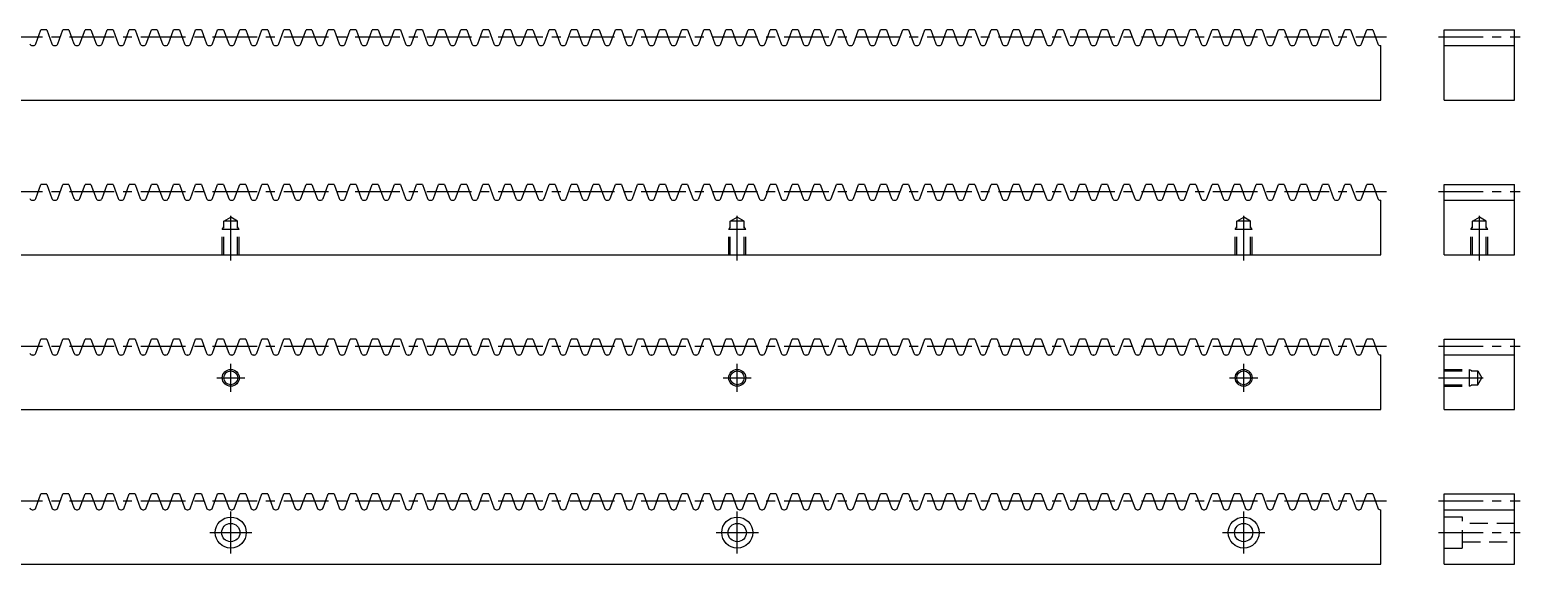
# Model space of a CAD drawing. Extents: x 0 to 1057, y -23 to 210.
# Drawn here: x 527 to 1057, y 20 to 210 of the extents above; entities that cross this region are included whole.
import ezdxf

# ---------------------------------------------------------------- set-up
doc = ezdxf.new("R2010")
doc.units = 0
doc.header["$LTSCALE"] = 0.5
doc.linetypes.add('CENTER', pattern=[50.8, 31.75, -6.35, 6.35, -6.35])
doc.linetypes.add('DASHED', pattern=[19.05, 12.7, -6.35])
for name, color, linetype in [('MSM_CENTER', 1, 'CENTER'), ('MSM_CONTINUOUS', 7, 'CONTINUOUS'), ('MSM_DASHED', 4, 'DASHED'), ('MSM_NARROW', 5, 'CONTINUOUS')]:
    doc.layers.add(name, color=color, linetype=linetype)

msp = doc.modelspace()

# ---------------------------------------------------------------- linework, layer by layer
at = {"layer": 'MSM_CENTER'}
for p, q in [((8, 207.5), (1009.45, 207.5)), ((1028, 207.5), (1057, 207.5)), ((8, 152.5), (1009.45, 152.5)), ((1028, 152.5), (1057, 152.5)), ((598.73, 128), (598.73, 145.42)), ((778.73, 128), (778.73, 145.42)), ((958.73, 128), (958.73, 145.42)), ((1042.5, 128), (1042.5, 145.42)), ((8, 97.5), (1009.45, 97.5)), ((1028, 97.5), (1057, 97.5)), ((598.73, 81.25), (598.73, 91.25)), ((778.73, 81.25), (778.73, 91.25)), ((958.73, 81.25), (958.73, 91.25)), ((593.73, 86.25), (603.73, 86.25)), ((773.73, 86.25), (783.73, 86.25)), ((953.73, 86.25), (963.72, 86.25)), ((1028, 86.25), (1045.42, 86.25)), ((8, 42.5), (1009.45, 42.5)), ((1028, 42.5), (1057, 42.5)), ((598.73, 23.75), (598.73, 38.75)), ((778.73, 23.75), (778.73, 38.75)), ((958.73, 23.75), (958.73, 38.75)), ((591.23, 31.25), (606.23, 31.25)), ((771.23, 31.25), (786.23, 31.25)), ((951.23, 31.25), (966.23, 31.25)), ((1028, 31.25), (1057, 31.25))]:
    msp.add_line(p, q, dxfattribs=at)
at = {"layer": 'MSM_CONTINUOUS'}
for p, q in [((529.41, 205), (531.23, 210)), ((533.34, 210), (531.23, 210)), ((533.34, 210), (535.16, 205)), ((537.27, 205), (539.09, 210)), ((541.19, 210), (539.09, 210)), ((541.19, 210), (543.01, 205)), ((545.12, 205), (546.94, 210)), ((549.05, 210), (546.94, 210)), ((549.05, 210), (550.87, 205)), ((552.98, 205), (554.8, 210)), ((556.9, 210), (554.8, 210)), ((556.9, 210), (558.72, 205)), ((560.83, 205), (562.65, 210)), ((564.76, 210), (562.65, 210)), ((564.76, 210), (566.58, 205)), ((568.68, 205), (570.5, 210)), ((572.61, 210), (570.5, 210)), ((572.61, 210), (574.43, 205)), ((576.54, 205), (578.36, 210)), ((580.46, 210), (578.36, 210)), ((580.46, 210), (582.28, 205)), ((584.39, 205), (586.21, 210)), ((588.32, 210), (586.21, 210)), ((588.32, 210), (590.14, 205)), ((592.25, 205), (594.07, 210)), ((596.17, 210), (594.07, 210)), ((596.17, 210), (597.99, 205)), ((600.1, 205), (601.92, 210)), ((604.03, 210), (601.92, 210)), ((604.03, 210), (605.85, 205)), ((607.95, 205), (609.77, 210)), ((611.88, 210), (609.77, 210)), ((611.88, 210), (613.7, 205)), ((615.81, 205), (617.63, 210)), ((619.73, 210), (617.63, 210)), ((619.73, 210), (621.55, 205)), ((623.66, 205), (625.48, 210)), ((627.59, 210), (625.48, 210)), ((627.59, 210), (629.41, 205)), ((631.52, 205), (633.34, 210)), ((635.44, 210), (633.34, 210)), ((635.44, 210), (637.26, 205)), ((639.37, 205), (641.19, 210)), ((643.3, 210), (641.19, 210)), ((643.3, 210), (645.12, 205)), ((647.22, 205), (649.04, 210)), ((651.15, 210), (649.04, 210)), ((651.15, 210), (652.97, 205)), ((655.08, 205), (656.9, 210)), ((659, 210), (656.9, 210)), ((659, 210), (660.82, 205)), ((662.93, 205), (664.75, 210)), ((666.86, 210), (664.75, 210)), ((666.86, 210), (668.68, 205)), ((670.79, 205), (672.61, 210)), ((674.71, 210), (672.61, 210)), ((674.71, 210), (676.53, 205)), ((678.64, 205), (680.46, 210)), ((682.57, 210), (680.46, 210)), ((682.57, 210), (684.39, 205)), ((686.49, 205), (688.31, 210)), ((690.42, 210), (688.31, 210)), ((690.42, 210), (692.24, 205)), ((694.35, 205), (696.17, 210)), ((698.27, 210), (696.17, 210)), ((698.27, 210), (700.09, 205)), ((702.2, 205), (704.02, 210)), ((706.13, 210), (704.02, 210)), ((706.13, 210), (707.95, 205)), ((710.06, 205), (711.88, 210)), ((713.98, 210), (711.88, 210)), ((713.98, 210), (715.8, 205)), ((717.91, 205), (719.73, 210)), ((721.84, 210), (719.73, 210)), ((721.84, 210), (723.66, 205)), ((725.76, 205), (727.58, 210)), ((729.69, 210), (727.58, 210)), ((729.69, 210), (731.51, 205)), ((733.62, 205), (735.44, 210)), ((737.54, 210), (735.44, 210)), ((737.54, 210), (739.36, 205)), ((741.47, 205), (743.29, 210)), ((745.4, 210), (743.29, 210)), ((745.4, 210), (747.22, 205)), ((749.33, 205), (751.15, 210)), ((753.25, 210), (751.15, 210)), ((753.25, 210), (755.07, 205)), ((757.18, 205), (759, 210)), ((761.11, 210), (759, 210)), ((761.11, 210), (762.93, 205)), ((765.03, 205), (766.85, 210)), ((768.96, 210), (766.85, 210)), ((768.96, 210), (770.78, 205)), ((772.89, 205), (774.71, 210)), ((776.81, 210), (774.71, 210)), ((776.81, 210), (778.63, 205)), ((780.74, 205), (782.56, 210)), ((784.67, 210), (782.56, 210)), ((784.67, 210), (786.49, 205)), ((788.6, 205), (790.42, 210)), ((792.52, 210), (790.42, 210)), ((792.52, 210), (794.34, 205)), ((796.45, 205), (798.27, 210)), ((800.38, 210), (798.27, 210)), ((800.38, 210), (802.2, 205)), ((804.3, 205), (806.12, 210)), ((808.23, 210), (806.12, 210)), ((808.23, 210), (810.05, 205)), ((812.16, 205), (813.98, 210)), ((816.08, 210), (813.98, 210)), ((816.08, 210), (817.9, 205)), ((820.01, 205), (821.83, 210)), ((823.94, 210), (821.83, 210)), ((823.94, 210), (825.76, 205)), ((827.87, 205), (829.69, 210)), ((831.79, 210), (829.69, 210)), ((831.79, 210), (833.61, 205)), ((835.72, 205), (837.54, 210)), ((839.65, 210), (837.54, 210)), ((839.65, 210), (841.47, 205)), ((843.57, 205), (845.39, 210)), ((847.5, 210), (845.39, 210)), ((847.5, 210), (849.32, 205)), ((851.43, 205), (853.25, 210)), ((855.35, 210), (853.25, 210)), ((855.35, 210), (857.17, 205)), ((859.28, 205), (861.1, 210)), ((863.21, 210), (861.1, 210)), ((863.21, 210), (865.03, 205)), ((867.14, 205), (868.96, 210)), ((871.06, 210), (868.96, 210)), ((871.06, 210), (872.88, 205)), ((874.99, 205), (876.81, 210)), ((878.92, 210), (876.81, 210)), ((878.92, 210), (880.74, 205)), ((882.84, 205), (884.66, 210)), ((886.77, 210), (884.66, 210)), ((886.77, 210), (888.59, 205)), ((890.7, 205), (892.52, 210)), ((894.62, 210), (892.52, 210)), ((894.62, 210), (896.44, 205)), ((898.55, 205), (900.37, 210)), ((902.48, 210), (900.37, 210)), ((902.48, 210), (904.3, 205)), ((906.41, 205), (908.23, 210)), ((910.33, 210), (908.23, 210)), ((910.33, 210), (912.15, 205)), ((914.26, 205), (916.08, 210)), ((918.19, 210), (916.08, 210)), ((918.19, 210), (920.01, 205)), ((922.11, 205), (923.93, 210)), ((926.04, 210), (923.93, 210)), ((926.04, 210), (927.86, 205)), ((929.97, 205), (931.79, 210)), ((933.89, 210), (931.79, 210)), ((933.89, 210), (935.71, 205)), ((937.82, 205), (939.64, 210)), ((941.75, 210), (939.64, 210)), ((941.75, 210), (943.57, 205)), ((945.68, 205), (947.5, 210)), ((949.6, 210), (947.5, 210)), ((949.6, 210), (951.42, 205)), ((953.53, 205), (955.35, 210)), ((957.46, 210), (955.35, 210)), ((957.46, 210), (959.28, 205)), ((961.38, 205), (963.2, 210)), ((965.31, 210), (963.2, 210)), ((965.31, 210), (967.13, 205)), ((969.24, 205), (971.06, 210)), ((973.16, 210), (971.06, 210)), ((973.16, 210), (974.98, 205)), ((977.09, 205), (978.91, 210)), ((981.02, 210), (978.91, 210)), ((981.02, 210), (982.84, 205)), ((984.95, 205), (986.77, 210)), ((988.87, 210), (986.77, 210)), ((988.87, 210), (990.69, 205)), ((992.8, 205), (994.62, 210)), ((996.73, 210), (994.62, 210)), ((996.73, 210), (998.55, 205)), ((1000.65, 205), (1002.47, 210)), ((1004.58, 210), (1002.47, 210)), ((1004.58, 210), (1006.4, 205)), ((1030, 210), (1055, 210)), ((1030, 185), (1030, 210)), ((1055, 185), (1055, 210)), ((528.2, 204.38), (528.52, 204.38)), ((536.05, 204.38), (536.37, 204.38)), ((543.91, 204.38), (544.23, 204.38)), ((551.76, 204.38), (552.08, 204.38)), ((559.62, 204.38), (559.94, 204.38)), ((567.47, 204.38), (567.79, 204.38)), ((575.32, 204.38), (575.64, 204.38)), ((583.18, 204.38), (583.5, 204.38)), ((591.03, 204.38), (591.35, 204.38)), ((598.89, 204.38), (599.21, 204.38)), ((606.74, 204.38), (607.06, 204.38)), ((614.59, 204.38), (614.91, 204.38)), ((622.45, 204.38), (622.77, 204.38)), ((630.3, 204.38), (630.62, 204.38)), ((638.16, 204.38), (638.48, 204.38)), ((646.01, 204.38), (646.33, 204.38)), ((653.86, 204.38), (654.18, 204.38)), ((661.72, 204.38), (662.04, 204.38)), ((669.57, 204.38), (669.89, 204.38)), ((677.43, 204.38), (677.75, 204.38)), ((685.28, 204.38), (685.6, 204.38)), ((693.13, 204.38), (693.45, 204.38)), ((700.99, 204.38), (701.31, 204.38)), ((708.84, 204.38), (709.16, 204.38)), ((716.7, 204.38), (717.02, 204.38)), ((724.55, 204.38), (724.87, 204.38)), ((732.4, 204.38), (732.72, 204.38)), ((740.26, 204.38), (740.58, 204.38)), ((748.11, 204.38), (748.43, 204.38)), ((755.97, 204.38), (756.29, 204.38)), ((763.82, 204.38), (764.14, 204.38)), ((771.67, 204.38), (771.99, 204.38)), ((779.53, 204.38), (779.85, 204.38)), ((787.38, 204.38), (787.7, 204.38)), ((795.24, 204.38), (795.56, 204.38)), ((803.09, 204.38), (803.41, 204.38)), ((810.94, 204.38), (811.26, 204.38)), ((818.8, 204.38), (819.12, 204.38)), ((826.65, 204.38), (826.97, 204.38)), ((834.51, 204.38), (834.83, 204.38)), ((842.36, 204.38), (842.68, 204.38)), ((850.21, 204.38), (850.53, 204.38)), ((858.07, 204.38), (858.39, 204.38)), ((865.92, 204.38), (866.24, 204.38)), ((873.78, 204.38), (874.1, 204.38)), ((881.63, 204.38), (881.95, 204.38)), ((889.48, 204.38), (889.8, 204.38)), ((897.34, 204.38), (897.66, 204.38)), ((905.19, 204.38), (905.51, 204.38)), ((913.05, 204.38), (913.37, 204.38)), ((920.9, 204.38), (921.22, 204.38)), ((928.75, 204.38), (929.07, 204.38)), ((936.61, 204.38), (936.93, 204.38)), ((944.46, 204.38), (944.78, 204.38)), ((952.32, 204.38), (952.64, 204.38)), ((960.17, 204.38), (960.49, 204.38)), ((968.02, 204.38), (968.34, 204.38)), ((975.88, 204.38), (976.2, 204.38)), ((983.73, 204.38), (984.05, 204.38)), ((991.59, 204.38), (991.91, 204.38)), ((999.44, 204.38), (999.76, 204.38)), ((1007.29, 204.38), (1007.45, 204.38)), ((1007.45, 185), (1007.45, 204.38)), ((1030, 204.38), (1055, 204.38)), ((10, 185), (1007.45, 185)), ((1030, 185), (1055, 185)), ((529.41, 150), (531.23, 155)), ((533.34, 155), (531.23, 155)), ((533.34, 155), (535.16, 150)), ((537.27, 150), (539.09, 155)), ((541.19, 155), (539.09, 155)), ((541.19, 155), (543.01, 150)), ((545.12, 150), (546.94, 155)), ((549.05, 155), (546.94, 155)), ((549.05, 155), (550.87, 150)), ((552.98, 150), (554.8, 155)), ((556.9, 155), (554.8, 155)), ((556.9, 155), (558.72, 150)), ((560.83, 150), (562.65, 155)), ((564.76, 155), (562.65, 155)), ((564.76, 155), (566.58, 150)), ((568.68, 150), (570.5, 155)), ((572.61, 155), (570.5, 155)), ((572.61, 155), (574.43, 150)), ((576.54, 150), (578.36, 155)), ((580.46, 155), (578.36, 155)), ((580.46, 155), (582.28, 150)), ((584.39, 150), (586.21, 155)), ((588.32, 155), (586.21, 155)), ((588.32, 155), (590.14, 150)), ((592.25, 150), (594.07, 155)), ((596.17, 155), (594.07, 155)), ((596.17, 155), (597.99, 150)), ((600.1, 150), (601.92, 155)), ((604.03, 155), (601.92, 155)), ((604.03, 155), (605.85, 150)), ((607.95, 150), (609.77, 155)), ((611.88, 155), (609.77, 155)), ((611.88, 155), (613.7, 150)), ((615.81, 150), (617.63, 155)), ((619.73, 155), (617.63, 155)), ((619.73, 155), (621.55, 150)), ((623.66, 150), (625.48, 155)), ((627.59, 155), (625.48, 155)), ((627.59, 155), (629.41, 150)), ((631.52, 150), (633.34, 155)), ((635.44, 155), (633.34, 155)), ((635.44, 155), (637.26, 150)), ((639.37, 150), (641.19, 155)), ((643.3, 155), (641.19, 155)), ((643.3, 155), (645.12, 150)), ((647.22, 150), (649.04, 155)), ((651.15, 155), (649.04, 155)), ((651.15, 155), (652.97, 150)), ((655.08, 150), (656.9, 155)), ((659, 155), (656.9, 155)), ((659, 155), (660.82, 150)), ((662.93, 150), (664.75, 155)), ((666.86, 155), (664.75, 155)), ((666.86, 155), (668.68, 150)), ((670.79, 150), (672.61, 155)), ((674.71, 155), (672.61, 155)), ((674.71, 155), (676.53, 150)), ((678.64, 150), (680.46, 155)), ((682.57, 155), (680.46, 155)), ((682.57, 155), (684.39, 150)), ((686.49, 150), (688.31, 155)), ((690.42, 155), (688.31, 155)), ((690.42, 155), (692.24, 150)), ((694.35, 150), (696.17, 155)), ((698.27, 155), (696.17, 155)), ((698.27, 155), (700.09, 150)), ((702.2, 150), (704.02, 155)), ((706.13, 155), (704.02, 155)), ((706.13, 155), (707.95, 150)), ((710.06, 150), (711.88, 155)), ((713.98, 155), (711.88, 155)), ((713.98, 155), (715.8, 150)), ((717.91, 150), (719.73, 155)), ((721.84, 155), (719.73, 155)), ((721.84, 155), (723.66, 150)), ((725.76, 150), (727.58, 155)), ((729.69, 155), (727.58, 155)), ((729.69, 155), (731.51, 150)), ((733.62, 150), (735.44, 155)), ((737.54, 155), (735.44, 155)), ((737.54, 155), (739.36, 150)), ((741.47, 150), (743.29, 155)), ((745.4, 155), (743.29, 155)), ((745.4, 155), (747.22, 150)), ((749.33, 150), (751.15, 155)), ((753.25, 155), (751.15, 155)), ((753.25, 155), (755.07, 150)), ((757.18, 150), (759, 155)), ((761.11, 155), (759, 155)), ((761.11, 155), (762.93, 150)), ((765.03, 150), (766.85, 155)), ((768.96, 155), (766.85, 155)), ((768.96, 155), (770.78, 150)), ((772.89, 150), (774.71, 155)), ((776.81, 155), (774.71, 155)), ((776.81, 155), (778.63, 150)), ((780.74, 150), (782.56, 155)), ((784.67, 155), (782.56, 155)), ((784.67, 155), (786.49, 150)), ((788.6, 150), (790.42, 155)), ((792.52, 155), (790.42, 155)), ((792.52, 155), (794.34, 150)), ((796.45, 150), (798.27, 155)), ((800.38, 155), (798.27, 155)), ((800.38, 155), (802.2, 150)), ((804.3, 150), (806.12, 155)), ((808.23, 155), (806.12, 155)), ((808.23, 155), (810.05, 150)), ((812.16, 150), (813.98, 155)), ((816.08, 155), (813.98, 155)), ((816.08, 155), (817.9, 150)), ((820.01, 150), (821.83, 155)), ((823.94, 155), (821.83, 155)), ((823.94, 155), (825.76, 150)), ((827.87, 150), (829.69, 155)), ((831.79, 155), (829.69, 155)), ((831.79, 155), (833.61, 150)), ((835.72, 150), (837.54, 155)), ((839.65, 155), (837.54, 155)), ((839.65, 155), (841.47, 150)), ((843.57, 150), (845.39, 155)), ((847.5, 155), (845.39, 155)), ((847.5, 155), (849.32, 150)), ((851.43, 150), (853.25, 155)), ((855.35, 155), (853.25, 155)), ((855.35, 155), (857.17, 150)), ((859.28, 150), (861.1, 155)), ((863.21, 155), (861.1, 155)), ((863.21, 155), (865.03, 150)), ((867.14, 150), (868.96, 155)), ((871.06, 155), (868.96, 155)), ((871.06, 155), (872.88, 150)), ((874.99, 150), (876.81, 155)), ((878.92, 155), (876.81, 155)), ((878.92, 155), (880.74, 150)), ((882.84, 150), (884.66, 155)), ((886.77, 155), (884.66, 155)), ((886.77, 155), (888.59, 150)), ((890.7, 150), (892.52, 155)), ((894.62, 155), (892.52, 155)), ((894.62, 155), (896.44, 150)), ((898.55, 150), (900.37, 155)), ((902.48, 155), (900.37, 155)), ((902.48, 155), (904.3, 150)), ((906.41, 150), (908.23, 155)), ((910.33, 155), (908.23, 155)), ((910.33, 155), (912.15, 150)), ((914.26, 150), (916.08, 155)), ((918.19, 155), (916.08, 155)), ((918.19, 155), (920.01, 150)), ((922.11, 150), (923.93, 155)), ((926.04, 155), (923.93, 155)), ((926.04, 155), (927.86, 150)), ((929.97, 150), (931.79, 155)), ((933.89, 155), (931.79, 155)), ((933.89, 155), (935.71, 150)), ((937.82, 150), (939.64, 155)), ((941.75, 155), (939.64, 155)), ((941.75, 155), (943.57, 150)), ((945.68, 150), (947.5, 155)), ((949.6, 155), (947.5, 155)), ((949.6, 155), (951.42, 150)), ((953.53, 150), (955.35, 155)), ((957.46, 155), (955.35, 155)), ((957.46, 155), (959.28, 150)), ((961.38, 150), (963.2, 155)), ((965.31, 155), (963.2, 155)), ((965.31, 155), (967.13, 150)), ((969.24, 150), (971.06, 155)), ((973.16, 155), (971.06, 155)), ((973.16, 155), (974.98, 150)), ((977.09, 150), (978.91, 155)), ((981.02, 155), (978.91, 155)), ((981.02, 155), (982.84, 150)), ((984.95, 150), (986.77, 155)), ((988.87, 155), (986.77, 155)), ((988.87, 155), (990.69, 150)), ((992.8, 150), (994.62, 155)), ((996.73, 155), (994.62, 155)), ((996.73, 155), (998.55, 150)), ((1000.65, 150), (1002.47, 155)), ((1004.58, 155), (1002.47, 155)), ((1004.58, 155), (1006.4, 150)), ((1030, 155), (1055, 155)), ((1030, 130), (1030, 155)), ((1055, 130), (1055, 155)), ((528.2, 149.38), (528.52, 149.38)), ((536.05, 149.38), (536.37, 149.38)), ((543.91, 149.38), (544.23, 149.38)), ((551.76, 149.38), (552.08, 149.38)), ((559.62, 149.38), (559.94, 149.38)), ((567.47, 149.38), (567.79, 149.38)), ((575.32, 149.38), (575.64, 149.38)), ((583.18, 149.38), (583.5, 149.38)), ((591.03, 149.38), (591.35, 149.38)), ((598.89, 149.38), (599.21, 149.38)), ((606.74, 149.38), (607.06, 149.38)), ((614.59, 149.38), (614.91, 149.38)), ((622.45, 149.38), (622.77, 149.38)), ((630.3, 149.38), (630.62, 149.38)), ((638.16, 149.38), (638.48, 149.38)), ((646.01, 149.38), (646.33, 149.38)), ((653.86, 149.38), (654.18, 149.38)), ((661.72, 149.38), (662.04, 149.38)), ((669.57, 149.38), (669.89, 149.38)), ((677.43, 149.38), (677.75, 149.38)), ((685.28, 149.38), (685.6, 149.38)), ((693.13, 149.38), (693.45, 149.38)), ((700.99, 149.38), (701.31, 149.38)), ((708.84, 149.38), (709.16, 149.38)), ((716.7, 149.38), (717.02, 149.38)), ((724.55, 149.38), (724.87, 149.38)), ((732.4, 149.38), (732.72, 149.38)), ((740.26, 149.38), (740.58, 149.38)), ((748.11, 149.38), (748.43, 149.38)), ((755.97, 149.38), (756.29, 149.38)), ((763.82, 149.38), (764.14, 149.38)), ((771.67, 149.38), (771.99, 149.38)), ((779.53, 149.38), (779.85, 149.38)), ((787.38, 149.38), (787.7, 149.38)), ((795.24, 149.38), (795.56, 149.38)), ((803.09, 149.38), (803.41, 149.38)), ((810.94, 149.38), (811.26, 149.38)), ((818.8, 149.38), (819.12, 149.38)), ((826.65, 149.38), (826.97, 149.38)), ((834.51, 149.38), (834.83, 149.38)), ((842.36, 149.38), (842.68, 149.38)), ((850.21, 149.38), (850.53, 149.38)), ((858.07, 149.38), (858.39, 149.38)), ((865.92, 149.38), (866.24, 149.38)), ((873.78, 149.38), (874.1, 149.38)), ((881.63, 149.38), (881.95, 149.38)), ((889.48, 149.38), (889.8, 149.38)), ((897.34, 149.38), (897.66, 149.38)), ((905.19, 149.38), (905.51, 149.38)), ((913.05, 149.38), (913.37, 149.38)), ((920.9, 149.38), (921.22, 149.38)), ((928.75, 149.38), (929.07, 149.38)), ((936.61, 149.38), (936.93, 149.38)), ((944.46, 149.38), (944.78, 149.38)), ((952.32, 149.38), (952.64, 149.38)), ((960.17, 149.38), (960.49, 149.38)), ((968.02, 149.38), (968.34, 149.38)), ((975.88, 149.38), (976.2, 149.38)), ((983.73, 149.38), (984.05, 149.38)), ((991.59, 149.38), (991.91, 149.38)), ((999.44, 149.38), (999.76, 149.38)), ((1007.29, 149.38), (1007.45, 149.38)), ((1007.45, 130), (1007.45, 149.38)), ((1030, 149.38), (1055, 149.38)), ((10, 130), (1007.45, 130)), ((1030, 130), (1055, 130)), ((529.41, 95), (531.23, 100)), ((533.34, 100), (531.23, 100)), ((533.34, 100), (535.16, 95)), ((537.27, 95), (539.09, 100)), ((541.19, 100), (539.09, 100)), ((541.19, 100), (543.01, 95)), ((545.12, 95), (546.94, 100)), ((549.05, 100), (546.94, 100)), ((549.05, 100), (550.87, 95)), ((552.98, 95), (554.8, 100)), ((556.9, 100), (554.8, 100)), ((556.9, 100), (558.72, 95)), ((560.83, 95), (562.65, 100)), ((564.76, 100), (562.65, 100)), ((564.76, 100), (566.58, 95)), ((568.68, 95), (570.5, 100)), ((572.61, 100), (570.5, 100)), ((572.61, 100), (574.43, 95)), ((576.54, 95), (578.36, 100)), ((580.46, 100), (578.36, 100)), ((580.46, 100), (582.28, 95)), ((584.39, 95), (586.21, 100)), ((588.32, 100), (586.21, 100)), ((588.32, 100), (590.14, 95)), ((592.25, 95), (594.07, 100)), ((596.17, 100), (594.07, 100)), ((596.17, 100), (597.99, 95)), ((600.1, 95), (601.92, 100)), ((604.03, 100), (601.92, 100)), ((604.03, 100), (605.85, 95)), ((607.95, 95), (609.77, 100)), ((611.88, 100), (609.77, 100)), ((611.88, 100), (613.7, 95)), ((615.81, 95), (617.63, 100)), ((619.73, 100), (617.63, 100)), ((619.73, 100), (621.55, 95)), ((623.66, 95), (625.48, 100)), ((627.59, 100), (625.48, 100)), ((627.59, 100), (629.41, 95)), ((631.52, 95), (633.34, 100)), ((635.44, 100), (633.34, 100)), ((635.44, 100), (637.26, 95)), ((639.37, 95), (641.19, 100)), ((643.3, 100), (641.19, 100)), ((643.3, 100), (645.12, 95)), ((647.22, 95), (649.04, 100)), ((651.15, 100), (649.04, 100)), ((651.15, 100), (652.97, 95)), ((655.08, 95), (656.9, 100)), ((659, 100), (656.9, 100)), ((659, 100), (660.82, 95)), ((662.93, 95), (664.75, 100)), ((666.86, 100), (664.75, 100)), ((666.86, 100), (668.68, 95)), ((670.79, 95), (672.61, 100)), ((674.71, 100), (672.61, 100)), ((674.71, 100), (676.53, 95)), ((678.64, 95), (680.46, 100)), ((682.57, 100), (680.46, 100)), ((682.57, 100), (684.39, 95)), ((686.49, 95), (688.31, 100)), ((690.42, 100), (688.31, 100)), ((690.42, 100), (692.24, 95)), ((694.35, 95), (696.17, 100)), ((698.27, 100), (696.17, 100)), ((698.27, 100), (700.09, 95)), ((702.2, 95), (704.02, 100)), ((706.13, 100), (704.02, 100)), ((706.13, 100), (707.95, 95)), ((710.06, 95), (711.88, 100)), ((713.98, 100), (711.88, 100)), ((713.98, 100), (715.8, 95)), ((717.91, 95), (719.73, 100)), ((721.84, 100), (719.73, 100)), ((721.84, 100), (723.66, 95)), ((725.76, 95), (727.58, 100)), ((729.69, 100), (727.58, 100)), ((729.69, 100), (731.51, 95)), ((733.62, 95), (735.44, 100)), ((737.54, 100), (735.44, 100)), ((737.54, 100), (739.36, 95)), ((741.47, 95), (743.29, 100)), ((745.4, 100), (743.29, 100)), ((745.4, 100), (747.22, 95)), ((749.33, 95), (751.15, 100)), ((753.25, 100), (751.15, 100)), ((753.25, 100), (755.07, 95)), ((757.18, 95), (759, 100)), ((761.11, 100), (759, 100)), ((761.11, 100), (762.93, 95)), ((765.03, 95), (766.85, 100)), ((768.96, 100), (766.85, 100)), ((768.96, 100), (770.78, 95)), ((772.89, 95), (774.71, 100)), ((776.81, 100), (774.71, 100)), ((776.81, 100), (778.63, 95)), ((780.74, 95), (782.56, 100)), ((784.67, 100), (782.56, 100)), ((784.67, 100), (786.49, 95)), ((788.6, 95), (790.42, 100)), ((792.52, 100), (790.42, 100)), ((792.52, 100), (794.34, 95)), ((796.45, 95), (798.27, 100)), ((800.38, 100), (798.27, 100)), ((800.38, 100), (802.2, 95)), ((804.3, 95), (806.12, 100)), ((808.23, 100), (806.12, 100)), ((808.23, 100), (810.05, 95)), ((812.16, 95), (813.98, 100)), ((816.08, 100), (813.98, 100)), ((816.08, 100), (817.9, 95)), ((820.01, 95), (821.83, 100)), ((823.94, 100), (821.83, 100)), ((823.94, 100), (825.76, 95)), ((827.87, 95), (829.69, 100)), ((831.79, 100), (829.69, 100)), ((831.79, 100), (833.61, 95)), ((835.72, 95), (837.54, 100)), ((839.65, 100), (837.54, 100)), ((839.65, 100), (841.47, 95)), ((843.57, 95), (845.39, 100)), ((847.5, 100), (845.39, 100)), ((847.5, 100), (849.32, 95)), ((851.43, 95), (853.25, 100)), ((855.35, 100), (853.25, 100)), ((855.35, 100), (857.17, 95)), ((859.28, 95), (861.1, 100)), ((863.21, 100), (861.1, 100)), ((863.21, 100), (865.03, 95)), ((867.14, 95), (868.96, 100)), ((871.06, 100), (868.96, 100)), ((871.06, 100), (872.88, 95)), ((874.99, 95), (876.81, 100)), ((878.92, 100), (876.81, 100)), ((878.92, 100), (880.74, 95)), ((882.84, 95), (884.66, 100)), ((886.77, 100), (884.66, 100)), ((886.77, 100), (888.59, 95)), ((890.7, 95), (892.52, 100)), ((894.62, 100), (892.52, 100)), ((894.62, 100), (896.44, 95)), ((898.55, 95), (900.37, 100)), ((902.48, 100), (900.37, 100)), ((902.48, 100), (904.3, 95)), ((906.41, 95), (908.23, 100)), ((910.33, 100), (908.23, 100)), ((910.33, 100), (912.15, 95)), ((914.26, 95), (916.08, 100)), ((918.19, 100), (916.08, 100)), ((918.19, 100), (920.01, 95)), ((922.11, 95), (923.93, 100)), ((926.04, 100), (923.93, 100)), ((926.04, 100), (927.86, 95)), ((929.97, 95), (931.79, 100)), ((933.89, 100), (931.79, 100)), ((933.89, 100), (935.71, 95)), ((937.82, 95), (939.64, 100)), ((941.75, 100), (939.64, 100)), ((941.75, 100), (943.57, 95)), ((945.68, 95), (947.5, 100)), ((949.6, 100), (947.5, 100)), ((949.6, 100), (951.42, 95)), ((953.53, 95), (955.35, 100)), ((957.46, 100), (955.35, 100)), ((957.46, 100), (959.28, 95)), ((961.38, 95), (963.2, 100)), ((965.31, 100), (963.2, 100)), ((965.31, 100), (967.13, 95)), ((969.24, 95), (971.06, 100)), ((973.16, 100), (971.06, 100)), ((973.16, 100), (974.98, 95)), ((977.09, 95), (978.91, 100)), ((981.02, 100), (978.91, 100)), ((981.02, 100), (982.84, 95)), ((984.95, 95), (986.77, 100)), ((988.87, 100), (986.77, 100)), ((988.87, 100), (990.69, 95)), ((992.8, 95), (994.62, 100)), ((996.73, 100), (994.62, 100)), ((996.73, 100), (998.55, 95)), ((1000.65, 95), (1002.47, 100)), ((1004.58, 100), (1002.47, 100)), ((1004.58, 100), (1006.4, 95)), ((1030, 100), (1055, 100)), ((1030, 75), (1030, 100)), ((1055, 75), (1055, 100)), ((528.2, 94.38), (528.52, 94.38)), ((536.05, 94.38), (536.37, 94.38)), ((543.91, 94.38), (544.23, 94.38)), ((551.76, 94.38), (552.08, 94.38)), ((559.62, 94.38), (559.94, 94.38)), ((567.47, 94.38), (567.79, 94.38)), ((575.32, 94.38), (575.64, 94.38)), ((583.18, 94.38), (583.5, 94.38)), ((591.03, 94.38), (591.35, 94.38)), ((598.89, 94.38), (599.21, 94.38)), ((606.74, 94.38), (607.06, 94.38)), ((614.59, 94.38), (614.91, 94.38)), ((622.45, 94.38), (622.77, 94.38)), ((630.3, 94.38), (630.62, 94.38)), ((638.16, 94.38), (638.48, 94.38)), ((646.01, 94.38), (646.33, 94.38)), ((653.86, 94.38), (654.18, 94.38)), ((661.72, 94.38), (662.04, 94.38)), ((669.57, 94.38), (669.89, 94.38)), ((677.43, 94.38), (677.75, 94.38)), ((685.28, 94.38), (685.6, 94.38)), ((693.13, 94.38), (693.45, 94.38)), ((700.99, 94.38), (701.31, 94.38)), ((708.84, 94.38), (709.16, 94.38)), ((716.7, 94.38), (717.02, 94.38)), ((724.55, 94.38), (724.87, 94.38)), ((732.4, 94.38), (732.72, 94.38)), ((740.26, 94.38), (740.58, 94.38)), ((748.11, 94.38), (748.43, 94.38)), ((755.97, 94.38), (756.29, 94.38)), ((763.82, 94.38), (764.14, 94.38)), ((771.67, 94.38), (771.99, 94.38)), ((779.53, 94.38), (779.85, 94.38)), ((787.38, 94.38), (787.7, 94.38)), ((795.24, 94.38), (795.56, 94.38)), ((803.09, 94.38), (803.41, 94.38)), ((810.94, 94.38), (811.26, 94.38)), ((818.8, 94.38), (819.12, 94.38)), ((826.65, 94.38), (826.97, 94.38)), ((834.51, 94.38), (834.83, 94.38)), ((842.36, 94.38), (842.68, 94.38)), ((850.21, 94.38), (850.53, 94.38)), ((858.07, 94.38), (858.39, 94.38)), ((865.92, 94.38), (866.24, 94.38)), ((873.78, 94.38), (874.1, 94.38)), ((881.63, 94.38), (881.95, 94.38)), ((889.48, 94.38), (889.8, 94.38)), ((897.34, 94.38), (897.66, 94.38)), ((905.19, 94.38), (905.51, 94.38)), ((913.05, 94.38), (913.37, 94.38)), ((920.9, 94.38), (921.22, 94.38)), ((928.75, 94.38), (929.07, 94.38)), ((936.61, 94.38), (936.93, 94.38)), ((944.46, 94.38), (944.78, 94.38)), ((952.32, 94.38), (952.64, 94.38)), ((960.17, 94.38), (960.49, 94.38)), ((968.02, 94.38), (968.34, 94.38)), ((975.88, 94.38), (976.2, 94.38)), ((983.73, 94.38), (984.05, 94.38)), ((991.59, 94.38), (991.91, 94.38)), ((999.44, 94.38), (999.76, 94.38)), ((1007.29, 94.38), (1007.45, 94.38)), ((1007.45, 75), (1007.45, 94.38)), ((1030, 94.38), (1055, 94.38)), ((10, 75), (1007.45, 75)), ((1030, 75), (1055, 75)), ((529.41, 40), (531.23, 45)), ((533.34, 45), (531.23, 45)), ((533.34, 45), (535.16, 40)), ((537.27, 40), (539.09, 45)), ((541.19, 45), (539.09, 45)), ((541.19, 45), (543.01, 40)), ((545.12, 40), (546.94, 45)), ((549.05, 45), (546.94, 45)), ((549.05, 45), (550.87, 40)), ((552.98, 40), (554.8, 45)), ((556.9, 45), (554.8, 45)), ((556.9, 45), (558.72, 40)), ((560.83, 40), (562.65, 45)), ((564.76, 45), (562.65, 45)), ((564.76, 45), (566.58, 40)), ((568.68, 40), (570.5, 45)), ((572.61, 45), (570.5, 45)), ((572.61, 45), (574.43, 40)), ((576.54, 40), (578.36, 45)), ((580.46, 45), (578.36, 45)), ((580.46, 45), (582.28, 40)), ((584.39, 40), (586.21, 45)), ((588.32, 45), (586.21, 45)), ((588.32, 45), (590.14, 40)), ((592.25, 40), (594.07, 45)), ((596.17, 45), (594.07, 45)), ((596.17, 45), (597.99, 40)), ((600.1, 40), (601.92, 45)), ((604.03, 45), (601.92, 45)), ((604.03, 45), (605.85, 40)), ((607.95, 40), (609.77, 45)), ((611.88, 45), (609.77, 45)), ((611.88, 45), (613.7, 40)), ((615.81, 40), (617.63, 45)), ((619.73, 45), (617.63, 45)), ((619.73, 45), (621.55, 40)), ((623.66, 40), (625.48, 45)), ((627.59, 45), (625.48, 45)), ((627.59, 45), (629.41, 40)), ((631.52, 40), (633.34, 45)), ((635.44, 45), (633.34, 45)), ((635.44, 45), (637.26, 40)), ((639.37, 40), (641.19, 45)), ((643.3, 45), (641.19, 45)), ((643.3, 45), (645.12, 40)), ((647.22, 40), (649.04, 45)), ((651.15, 45), (649.04, 45)), ((651.15, 45), (652.97, 40)), ((655.08, 40), (656.9, 45)), ((659, 45), (656.9, 45)), ((659, 45), (660.82, 40)), ((662.93, 40), (664.75, 45)), ((666.86, 45), (664.75, 45)), ((666.86, 45), (668.68, 40)), ((670.79, 40), (672.61, 45)), ((674.71, 45), (672.61, 45)), ((674.71, 45), (676.53, 40)), ((678.64, 40), (680.46, 45)), ((682.57, 45), (680.46, 45)), ((682.57, 45), (684.39, 40)), ((686.49, 40), (688.31, 45)), ((690.42, 45), (688.31, 45)), ((690.42, 45), (692.24, 40)), ((694.35, 40), (696.17, 45)), ((698.27, 45), (696.17, 45)), ((698.27, 45), (700.09, 40)), ((702.2, 40), (704.02, 45)), ((706.13, 45), (704.02, 45)), ((706.13, 45), (707.95, 40)), ((710.06, 40), (711.88, 45)), ((713.98, 45), (711.88, 45)), ((713.98, 45), (715.8, 40)), ((717.91, 40), (719.73, 45)), ((721.84, 45), (719.73, 45)), ((721.84, 45), (723.66, 40)), ((725.76, 40), (727.58, 45)), ((729.69, 45), (727.58, 45)), ((729.69, 45), (731.51, 40)), ((733.62, 40), (735.44, 45)), ((737.54, 45), (735.44, 45)), ((737.54, 45), (739.36, 40)), ((741.47, 40), (743.29, 45)), ((745.4, 45), (743.29, 45)), ((745.4, 45), (747.22, 40)), ((749.33, 40), (751.15, 45)), ((753.25, 45), (751.15, 45)), ((753.25, 45), (755.07, 40)), ((757.18, 40), (759, 45)), ((761.11, 45), (759, 45)), ((761.11, 45), (762.93, 40)), ((765.03, 40), (766.85, 45)), ((768.96, 45), (766.85, 45)), ((768.96, 45), (770.78, 40)), ((772.89, 40), (774.71, 45)), ((776.81, 45), (774.71, 45)), ((776.81, 45), (778.63, 40)), ((780.74, 40), (782.56, 45)), ((784.67, 45), (782.56, 45)), ((784.67, 45), (786.49, 40)), ((788.6, 40), (790.42, 45)), ((792.52, 45), (790.42, 45)), ((792.52, 45), (794.34, 40)), ((796.45, 40), (798.27, 45)), ((800.38, 45), (798.27, 45)), ((800.38, 45), (802.2, 40)), ((804.3, 40), (806.12, 45)), ((808.23, 45), (806.12, 45)), ((808.23, 45), (810.05, 40)), ((812.16, 40), (813.98, 45)), ((816.08, 45), (813.98, 45)), ((816.08, 45), (817.9, 40)), ((820.01, 40), (821.83, 45)), ((823.94, 45), (821.83, 45)), ((823.94, 45), (825.76, 40)), ((827.87, 40), (829.69, 45)), ((831.79, 45), (829.69, 45)), ((831.79, 45), (833.61, 40)), ((835.72, 40), (837.54, 45)), ((839.65, 45), (837.54, 45)), ((839.65, 45), (841.47, 40)), ((843.57, 40), (845.39, 45)), ((847.5, 45), (845.39, 45)), ((847.5, 45), (849.32, 40)), ((851.43, 40), (853.25, 45)), ((855.35, 45), (853.25, 45)), ((855.35, 45), (857.17, 40)), ((859.28, 40), (861.1, 45)), ((863.21, 45), (861.1, 45)), ((863.21, 45), (865.03, 40)), ((867.14, 40), (868.96, 45)), ((871.06, 45), (868.96, 45)), ((871.06, 45), (872.88, 40)), ((874.99, 40), (876.81, 45)), ((878.92, 45), (876.81, 45)), ((878.92, 45), (880.74, 40)), ((882.84, 40), (884.66, 45)), ((886.77, 45), (884.66, 45)), ((886.77, 45), (888.59, 40)), ((890.7, 40), (892.52, 45)), ((894.62, 45), (892.52, 45)), ((894.62, 45), (896.44, 40)), ((898.55, 40), (900.37, 45)), ((902.48, 45), (900.37, 45)), ((902.48, 45), (904.3, 40)), ((906.41, 40), (908.23, 45)), ((910.33, 45), (908.23, 45)), ((910.33, 45), (912.15, 40)), ((914.26, 40), (916.08, 45)), ((918.19, 45), (916.08, 45)), ((918.19, 45), (920.01, 40)), ((922.11, 40), (923.93, 45)), ((926.04, 45), (923.93, 45)), ((926.04, 45), (927.86, 40)), ((929.97, 40), (931.79, 45)), ((933.89, 45), (931.79, 45)), ((933.89, 45), (935.71, 40)), ((937.82, 40), (939.64, 45)), ((941.75, 45), (939.64, 45)), ((941.75, 45), (943.57, 40)), ((945.68, 40), (947.5, 45)), ((949.6, 45), (947.5, 45)), ((949.6, 45), (951.42, 40)), ((953.53, 40), (955.35, 45)), ((957.46, 45), (955.35, 45)), ((957.46, 45), (959.28, 40)), ((961.38, 40), (963.2, 45)), ((965.31, 45), (963.2, 45)), ((965.31, 45), (967.13, 40)), ((969.24, 40), (971.06, 45)), ((973.16, 45), (971.06, 45)), ((973.16, 45), (974.98, 40)), ((977.09, 40), (978.91, 45)), ((981.02, 45), (978.91, 45)), ((981.02, 45), (982.84, 40)), ((984.95, 40), (986.77, 45)), ((988.87, 45), (986.77, 45)), ((988.87, 45), (990.69, 40)), ((992.8, 40), (994.62, 45)), ((996.73, 45), (994.62, 45)), ((996.73, 45), (998.55, 40)), ((1000.65, 40), (1002.47, 45)), ((1004.58, 45), (1002.47, 45)), ((1004.58, 45), (1006.4, 40)), ((1030, 45), (1055, 45)), ((1030, 20), (1030, 45)), ((1055, 20), (1055, 45)), ((528.2, 39.38), (528.52, 39.38)), ((536.05, 39.38), (536.37, 39.38)), ((543.91, 39.38), (544.23, 39.38)), ((551.76, 39.38), (552.08, 39.38)), ((559.62, 39.38), (559.94, 39.38)), ((567.47, 39.38), (567.79, 39.38)), ((575.32, 39.38), (575.64, 39.38)), ((583.18, 39.38), (583.5, 39.38)), ((591.03, 39.38), (591.35, 39.38)), ((598.89, 39.38), (599.21, 39.38)), ((606.74, 39.38), (607.06, 39.38)), ((614.59, 39.38), (614.91, 39.38)), ((622.45, 39.38), (622.77, 39.38)), ((630.3, 39.38), (630.62, 39.38)), ((638.16, 39.38), (638.48, 39.38)), ((646.01, 39.38), (646.33, 39.38)), ((653.86, 39.38), (654.18, 39.38)), ((661.72, 39.38), (662.04, 39.38)), ((669.57, 39.38), (669.89, 39.38)), ((677.43, 39.38), (677.75, 39.38)), ((685.28, 39.38), (685.6, 39.38)), ((693.13, 39.38), (693.45, 39.38)), ((700.99, 39.38), (701.31, 39.38)), ((708.84, 39.38), (709.16, 39.38)), ((716.7, 39.38), (717.02, 39.38)), ((724.55, 39.38), (724.87, 39.38)), ((732.4, 39.38), (732.72, 39.38)), ((740.26, 39.38), (740.58, 39.38)), ((748.11, 39.38), (748.43, 39.38)), ((755.97, 39.38), (756.29, 39.38)), ((763.82, 39.38), (764.14, 39.38)), ((771.67, 39.38), (771.99, 39.38)), ((779.53, 39.38), (779.85, 39.38)), ((787.38, 39.38), (787.7, 39.38)), ((795.24, 39.38), (795.56, 39.38)), ((803.09, 39.38), (803.41, 39.38)), ((810.94, 39.38), (811.26, 39.38)), ((818.8, 39.38), (819.12, 39.38)), ((826.65, 39.38), (826.97, 39.38)), ((834.51, 39.38), (834.83, 39.38)), ((842.36, 39.38), (842.68, 39.38)), ((850.21, 39.38), (850.53, 39.38)), ((858.07, 39.38), (858.39, 39.38)), ((865.92, 39.38), (866.24, 39.38)), ((873.78, 39.38), (874.1, 39.38)), ((881.63, 39.38), (881.95, 39.38)), ((889.48, 39.38), (889.8, 39.38)), ((897.34, 39.38), (897.66, 39.38)), ((905.19, 39.38), (905.51, 39.38)), ((913.05, 39.38), (913.37, 39.38)), ((920.9, 39.38), (921.22, 39.38)), ((928.75, 39.38), (929.07, 39.38)), ((936.61, 39.38), (936.93, 39.38)), ((944.46, 39.38), (944.78, 39.38)), ((952.32, 39.38), (952.64, 39.38)), ((960.17, 39.38), (960.49, 39.38)), ((968.02, 39.38), (968.34, 39.38)), ((975.88, 39.38), (976.2, 39.38)), ((983.73, 39.38), (984.05, 39.38)), ((991.59, 39.38), (991.91, 39.38)), ((999.44, 39.38), (999.76, 39.38)), ((1007.29, 39.38), (1007.45, 39.38)), ((1007.45, 20), (1007.45, 39.38)), ((1030, 39.38), (1055, 39.38)), ((10, 20), (1007.45, 20)), ((1030, 20), (1055, 20))]:
    msp.add_line(p, q, dxfattribs=at)
for centre, radius in [((598.73, 86.25), 2.46), ((778.73, 86.25), 2.46), ((958.73, 86.25), 2.46), ((598.73, 31.25), 5.5), ((598.73, 31.25), 3.25), ((778.73, 31.25), 5.5), ((778.73, 31.25), 3.25), ((958.73, 31.25), 5.5), ((958.73, 31.25), 3.25)]:
    msp.add_circle(centre, radius, dxfattribs=at)
for centre, start, end in [((528.2, 205.32), 200, 270), ((528.52, 205.32), 270, 340), ((536.05, 205.32), 200, 270), ((536.37, 205.32), 270, 340), ((543.91, 205.32), 200, 270), ((544.23, 205.32), 270, 340), ((551.76, 205.32), 200, 270), ((552.08, 205.32), 270, 340), ((559.62, 205.32), 200, 270), ((559.94, 205.32), 270, 340), ((567.47, 205.32), 200, 270), ((567.79, 205.32), 270, 340), ((575.32, 205.32), 200, 270), ((575.64, 205.32), 270, 340), ((583.18, 205.32), 200, 270), ((583.5, 205.32), 270, 340), ((591.03, 205.32), 200, 270), ((591.35, 205.32), 270, 340), ((598.89, 205.32), 200, 270), ((599.21, 205.32), 270, 340), ((606.74, 205.32), 200, 270), ((607.06, 205.32), 270, 340), ((614.59, 205.32), 200, 270), ((614.91, 205.32), 270, 340), ((622.45, 205.32), 200, 270), ((622.77, 205.32), 270, 340), ((630.3, 205.32), 200, 270), ((630.62, 205.32), 270, 340), ((638.16, 205.32), 200, 270), ((638.48, 205.32), 270, 340), ((646.01, 205.32), 200, 270), ((646.33, 205.32), 270, 340), ((653.86, 205.32), 200, 270), ((654.18, 205.32), 270, 340), ((661.72, 205.32), 200, 270), ((662.04, 205.32), 270, 340), ((669.57, 205.32), 200, 270), ((669.89, 205.32), 270, 340), ((677.43, 205.32), 200, 270), ((677.75, 205.32), 270, 340), ((685.28, 205.32), 200, 270), ((685.6, 205.32), 270, 340), ((693.13, 205.32), 200, 270), ((693.45, 205.32), 270, 340), ((700.99, 205.32), 200, 270), ((701.31, 205.32), 270, 340), ((708.84, 205.32), 200, 270), ((709.16, 205.32), 270, 340), ((716.7, 205.32), 200, 270), ((717.02, 205.32), 270, 340), ((724.55, 205.32), 200, 270), ((724.87, 205.32), 270, 340), ((732.4, 205.32), 200, 270), ((732.72, 205.32), 270, 340), ((740.26, 205.32), 200, 270), ((740.58, 205.32), 270, 340), ((748.11, 205.32), 200, 270), ((748.43, 205.32), 270, 340), ((755.97, 205.32), 200, 270), ((756.29, 205.32), 270, 340), ((763.82, 205.32), 200, 270), ((764.14, 205.32), 270, 340), ((771.67, 205.32), 200, 270), ((771.99, 205.32), 270, 340), ((779.53, 205.32), 200, 270), ((779.85, 205.32), 270, 340), ((787.38, 205.32), 200, 270), ((787.7, 205.32), 270, 340), ((795.24, 205.32), 200, 270), ((795.56, 205.32), 270, 340), ((803.09, 205.32), 200, 270), ((803.41, 205.32), 270, 340), ((810.94, 205.32), 200, 270), ((811.26, 205.32), 270, 340), ((818.8, 205.32), 200, 270), ((819.12, 205.32), 270, 340), ((826.65, 205.32), 200, 270), ((826.97, 205.32), 270, 340), ((834.51, 205.32), 200, 270), ((834.83, 205.32), 270, 340), ((842.36, 205.32), 200, 270), ((842.68, 205.32), 270, 340), ((850.21, 205.32), 200, 270), ((850.53, 205.32), 270, 340), ((858.07, 205.32), 200, 270), ((858.39, 205.32), 270, 340), ((865.92, 205.32), 200, 270), ((866.24, 205.32), 270, 340), ((873.78, 205.32), 200, 270), ((874.1, 205.32), 270, 340), ((881.63, 205.32), 200, 270), ((881.95, 205.32), 270, 340), ((889.48, 205.32), 200, 270), ((889.8, 205.32), 270, 340), ((897.34, 205.32), 200, 270), ((897.66, 205.32), 270, 340), ((905.19, 205.32), 200, 270), ((905.51, 205.32), 270, 340), ((913.05, 205.32), 200, 270), ((913.37, 205.32), 270, 340), ((920.9, 205.32), 200, 270), ((921.22, 205.32), 270, 340), ((928.75, 205.32), 200, 270), ((929.07, 205.32), 270, 340), ((936.61, 205.32), 200, 270), ((936.93, 205.32), 270, 340), ((944.46, 205.32), 200, 270), ((944.78, 205.32), 270, 340), ((952.32, 205.32), 200, 270), ((952.64, 205.32), 270, 340), ((960.17, 205.32), 200, 270), ((960.49, 205.32), 270, 340), ((968.02, 205.32), 200, 270), ((968.34, 205.32), 270, 340), ((975.88, 205.32), 200, 270), ((976.2, 205.32), 270, 340), ((983.73, 205.32), 200, 270), ((984.05, 205.32), 270, 340), ((991.59, 205.32), 200, 270), ((991.91, 205.32), 270, 340), ((999.44, 205.32), 200, 270), ((999.76, 205.32), 270, 340), ((1007.29, 205.32), 200, 270), ((528.2, 150.32), 200, 270), ((528.52, 150.32), 270, 340), ((536.05, 150.32), 200, 270), ((536.37, 150.32), 270, 340), ((543.91, 150.32), 200, 270), ((544.23, 150.32), 270, 340), ((551.76, 150.32), 200, 270), ((552.08, 150.32), 270, 340), ((559.62, 150.32), 200, 270), ((559.94, 150.32), 270, 340), ((567.47, 150.32), 200, 270), ((567.79, 150.32), 270, 340), ((575.32, 150.32), 200, 270), ((575.64, 150.32), 270, 340), ((583.18, 150.32), 200, 270), ((583.5, 150.32), 270, 340), ((591.03, 150.32), 200, 270), ((591.35, 150.32), 270, 340), ((598.89, 150.32), 200, 270), ((599.21, 150.32), 270, 340), ((606.74, 150.32), 200, 270), ((607.06, 150.32), 270, 340), ((614.59, 150.32), 200, 270), ((614.91, 150.32), 270, 340), ((622.45, 150.32), 200, 270), ((622.77, 150.32), 270, 340), ((630.3, 150.32), 200, 270), ((630.62, 150.32), 270, 340), ((638.16, 150.32), 200, 270), ((638.48, 150.32), 270, 340), ((646.01, 150.32), 200, 270), ((646.33, 150.32), 270, 340), ((653.86, 150.32), 200, 270), ((654.18, 150.32), 270, 340), ((661.72, 150.32), 200, 270), ((662.04, 150.32), 270, 340), ((669.57, 150.32), 200, 270), ((669.89, 150.32), 270, 340), ((677.43, 150.32), 200, 270), ((677.75, 150.32), 270, 340), ((685.28, 150.32), 200, 270), ((685.6, 150.32), 270, 340), ((693.13, 150.32), 200, 270), ((693.45, 150.32), 270, 340), ((700.99, 150.32), 200, 270), ((701.31, 150.32), 270, 340), ((708.84, 150.32), 200, 270), ((709.16, 150.32), 270, 340), ((716.7, 150.32), 200, 270), ((717.02, 150.32), 270, 340), ((724.55, 150.32), 200, 270), ((724.87, 150.32), 270, 340), ((732.4, 150.32), 200, 270), ((732.72, 150.32), 270, 340), ((740.26, 150.32), 200, 270), ((740.58, 150.32), 270, 340), ((748.11, 150.32), 200, 270), ((748.43, 150.32), 270, 340), ((755.97, 150.32), 200, 270), ((756.29, 150.32), 270, 340), ((763.82, 150.32), 200, 270), ((764.14, 150.32), 270, 340), ((771.67, 150.32), 200, 270), ((771.99, 150.32), 270, 340), ((779.53, 150.32), 200, 270), ((779.85, 150.32), 270, 340), ((787.38, 150.32), 200, 270), ((787.7, 150.32), 270, 340), ((795.24, 150.32), 200, 270), ((795.56, 150.32), 270, 340), ((803.09, 150.32), 200, 270), ((803.41, 150.32), 270, 340), ((810.94, 150.32), 200, 270), ((811.26, 150.32), 270, 340), ((818.8, 150.32), 200, 270), ((819.12, 150.32), 270, 340), ((826.65, 150.32), 200, 270), ((826.97, 150.32), 270, 340), ((834.51, 150.32), 200, 270), ((834.83, 150.32), 270, 340), ((842.36, 150.32), 200, 270), ((842.68, 150.32), 270, 340), ((850.21, 150.32), 200, 270), ((850.53, 150.32), 270, 340), ((858.07, 150.32), 200, 270), ((858.39, 150.32), 270, 340), ((865.92, 150.32), 200, 270), ((866.24, 150.32), 270, 340), ((873.78, 150.32), 200, 270), ((874.1, 150.32), 270, 340), ((881.63, 150.32), 200, 270), ((881.95, 150.32), 270, 340), ((889.48, 150.32), 200, 270), ((889.8, 150.32), 270, 340), ((897.34, 150.32), 200, 270), ((897.66, 150.32), 270, 340), ((905.19, 150.32), 200, 270), ((905.51, 150.32), 270, 340), ((913.05, 150.32), 200, 270), ((913.37, 150.32), 270, 340), ((920.9, 150.32), 200, 270), ((921.22, 150.32), 270, 340), ((928.75, 150.32), 200, 270), ((929.07, 150.32), 270, 340), ((936.61, 150.32), 200, 270), ((936.93, 150.32), 270, 340), ((944.46, 150.32), 200, 270), ((944.78, 150.32), 270, 340), ((952.32, 150.32), 200, 270), ((952.64, 150.32), 270, 340), ((960.17, 150.32), 200, 270), ((960.49, 150.32), 270, 340), ((968.02, 150.32), 200, 270), ((968.34, 150.32), 270, 340), ((975.88, 150.32), 200, 270), ((976.2, 150.32), 270, 340), ((983.73, 150.32), 200, 270), ((984.05, 150.32), 270, 340), ((991.59, 150.32), 200, 270), ((991.91, 150.32), 270, 340), ((999.44, 150.32), 200, 270), ((999.76, 150.32), 270, 340), ((1007.29, 150.32), 200, 270), ((528.2, 95.32), 200, 270), ((528.52, 95.32), 270, 340), ((536.05, 95.32), 200, 270), ((536.37, 95.32), 270, 340), ((543.91, 95.32), 200, 270), ((544.23, 95.32), 270, 340), ((551.76, 95.32), 200, 270), ((552.08, 95.32), 270, 340), ((559.62, 95.32), 200, 270), ((559.94, 95.32), 270, 340), ((567.47, 95.32), 200, 270), ((567.79, 95.32), 270, 340), ((575.32, 95.32), 200, 270), ((575.64, 95.32), 270, 340), ((583.18, 95.32), 200, 270), ((583.5, 95.32), 270, 340), ((591.03, 95.32), 200, 270), ((591.35, 95.32), 270, 340), ((598.89, 95.32), 200, 270), ((599.21, 95.32), 270, 340), ((606.74, 95.32), 200, 270), ((607.06, 95.32), 270, 340), ((614.59, 95.32), 200, 270), ((614.91, 95.32), 270, 340), ((622.45, 95.32), 200, 270), ((622.77, 95.32), 270, 340), ((630.3, 95.32), 200, 270), ((630.62, 95.32), 270, 340), ((638.16, 95.32), 200, 270), ((638.48, 95.32), 270, 340), ((646.01, 95.32), 200, 270), ((646.33, 95.32), 270, 340), ((653.86, 95.32), 200, 270), ((654.18, 95.32), 270, 340), ((661.72, 95.32), 200, 270), ((662.04, 95.32), 270, 340), ((669.57, 95.32), 200, 270), ((669.89, 95.32), 270, 340), ((677.43, 95.32), 200, 270), ((677.75, 95.32), 270, 340), ((685.28, 95.32), 200, 270), ((685.6, 95.32), 270, 340), ((693.13, 95.32), 200, 270), ((693.45, 95.32), 270, 340), ((700.99, 95.32), 200, 270), ((701.31, 95.32), 270, 340), ((708.84, 95.32), 200, 270), ((709.16, 95.32), 270, 340), ((716.7, 95.32), 200, 270), ((717.02, 95.32), 270, 340), ((724.55, 95.32), 200, 270), ((724.87, 95.32), 270, 340), ((732.4, 95.32), 200, 270), ((732.72, 95.32), 270, 340), ((740.26, 95.32), 200, 270), ((740.58, 95.32), 270, 340), ((748.11, 95.32), 200, 270), ((748.43, 95.32), 270, 340), ((755.97, 95.32), 200, 270), ((756.29, 95.32), 270, 340), ((763.82, 95.32), 200, 270), ((764.14, 95.32), 270, 340), ((771.67, 95.32), 200, 270), ((771.99, 95.32), 270, 340), ((779.53, 95.32), 200, 270), ((779.85, 95.32), 270, 340), ((787.38, 95.32), 200, 270), ((787.7, 95.32), 270, 340), ((795.24, 95.32), 200, 270), ((795.56, 95.32), 270, 340), ((803.09, 95.32), 200, 270), ((803.41, 95.32), 270, 340), ((810.94, 95.32), 200, 270), ((811.26, 95.32), 270, 340), ((818.8, 95.32), 200, 270), ((819.12, 95.32), 270, 340), ((826.65, 95.32), 200, 270), ((826.97, 95.32), 270, 340), ((834.51, 95.32), 200, 270), ((834.83, 95.32), 270, 340), ((842.36, 95.32), 200, 270), ((842.68, 95.32), 270, 340), ((850.21, 95.32), 200, 270), ((850.53, 95.32), 270, 340), ((858.07, 95.32), 200, 270), ((858.39, 95.32), 270, 340), ((865.92, 95.32), 200, 270), ((866.24, 95.32), 270, 340), ((873.78, 95.32), 200, 270), ((874.1, 95.32), 270, 340), ((881.63, 95.32), 200, 270), ((881.95, 95.32), 270, 340), ((889.48, 95.32), 200, 270), ((889.8, 95.32), 270, 340), ((897.34, 95.32), 200, 270), ((897.66, 95.32), 270, 340), ((905.19, 95.32), 200, 270), ((905.51, 95.32), 270, 340), ((913.05, 95.32), 200, 270), ((913.37, 95.32), 270, 340), ((920.9, 95.32), 200, 270), ((921.22, 95.32), 270, 340), ((928.75, 95.32), 200, 270), ((929.07, 95.32), 270, 340), ((936.61, 95.32), 200, 270), ((936.93, 95.32), 270, 340), ((944.46, 95.32), 200, 270), ((944.78, 95.32), 270, 340), ((952.32, 95.32), 200, 270), ((952.64, 95.32), 270, 340), ((960.17, 95.32), 200, 270), ((960.49, 95.32), 270, 340), ((968.02, 95.32), 200, 270), ((968.34, 95.32), 270, 340), ((975.88, 95.32), 200, 270), ((976.2, 95.32), 270, 340), ((983.73, 95.32), 200, 270), ((984.05, 95.32), 270, 340), ((991.59, 95.32), 200, 270), ((991.91, 95.32), 270, 340), ((999.44, 95.32), 200, 270), ((999.76, 95.32), 270, 340), ((1007.29, 95.32), 200, 270), ((528.2, 40.32), 200, 270), ((528.52, 40.32), 270, 340), ((536.05, 40.32), 200, 270), ((536.37, 40.32), 270, 340), ((543.91, 40.32), 200, 270), ((544.23, 40.32), 270, 340), ((551.76, 40.32), 200, 270), ((552.08, 40.32), 270, 340), ((559.62, 40.32), 200, 270), ((559.94, 40.32), 270, 340), ((567.47, 40.32), 200, 270), ((567.79, 40.32), 270, 340), ((575.32, 40.32), 200, 270), ((575.64, 40.32), 270, 340), ((583.18, 40.32), 200, 270), ((583.5, 40.32), 270, 340), ((591.03, 40.32), 200, 270), ((591.35, 40.32), 270, 340), ((598.89, 40.32), 200, 270), ((599.21, 40.32), 270, 340), ((606.74, 40.32), 200, 270), ((607.06, 40.32), 270, 340), ((614.59, 40.32), 200, 270), ((614.91, 40.32), 270, 340), ((622.45, 40.32), 200, 270), ((622.77, 40.32), 270, 340), ((630.3, 40.32), 200, 270), ((630.62, 40.32), 270, 340), ((638.16, 40.32), 200, 270), ((638.48, 40.32), 270, 340), ((646.01, 40.32), 200, 270), ((646.33, 40.32), 270, 340), ((653.86, 40.32), 200, 270), ((654.18, 40.32), 270, 340), ((661.72, 40.32), 200, 270), ((662.04, 40.32), 270, 340), ((669.57, 40.32), 200, 270), ((669.89, 40.32), 270, 340), ((677.43, 40.32), 200, 270), ((677.75, 40.32), 270, 340), ((685.28, 40.32), 200, 270), ((685.6, 40.32), 270, 340), ((693.13, 40.32), 200, 270), ((693.45, 40.32), 270, 340), ((700.99, 40.32), 200, 270), ((701.31, 40.32), 270, 340), ((708.84, 40.32), 200, 270), ((709.16, 40.32), 270, 340), ((716.7, 40.32), 200, 270), ((717.02, 40.32), 270, 340), ((724.55, 40.32), 200, 270), ((724.87, 40.32), 270, 340), ((732.4, 40.32), 200, 270), ((732.72, 40.32), 270, 340), ((740.26, 40.32), 200, 270), ((740.58, 40.32), 270, 340), ((748.11, 40.32), 200, 270), ((748.43, 40.32), 270, 340), ((755.97, 40.32), 200, 270), ((756.29, 40.32), 270, 340), ((763.82, 40.32), 200, 270), ((764.14, 40.32), 270, 340), ((771.67, 40.32), 200, 270), ((771.99, 40.32), 270, 340), ((779.53, 40.32), 200, 270), ((779.85, 40.32), 270, 340), ((787.38, 40.32), 200, 270), ((787.7, 40.32), 270, 340), ((795.24, 40.32), 200, 270), ((795.56, 40.32), 270, 340), ((803.09, 40.32), 200, 270), ((803.41, 40.32), 270, 340), ((810.94, 40.32), 200, 270), ((811.26, 40.32), 270, 340), ((818.8, 40.32), 200, 270), ((819.12, 40.32), 270, 340), ((826.65, 40.32), 200, 270), ((826.97, 40.32), 270, 340), ((834.51, 40.32), 200, 270), ((834.83, 40.32), 270, 340), ((842.36, 40.32), 200, 270), ((842.68, 40.32), 270, 340), ((850.21, 40.32), 200, 270), ((850.53, 40.32), 270, 340), ((858.07, 40.32), 200, 270), ((858.39, 40.32), 270, 340), ((865.92, 40.32), 200, 270), ((866.24, 40.32), 270, 340), ((873.78, 40.32), 200, 270), ((874.1, 40.32), 270, 340), ((881.63, 40.32), 200, 270), ((881.95, 40.32), 270, 340), ((889.48, 40.32), 200, 270), ((889.8, 40.32), 270, 340), ((897.34, 40.32), 200, 270), ((897.66, 40.32), 270, 340), ((905.19, 40.32), 200, 270), ((905.51, 40.32), 270, 340), ((913.05, 40.32), 200, 270), ((913.37, 40.32), 270, 340), ((920.9, 40.32), 200, 270), ((921.22, 40.32), 270, 340), ((928.75, 40.32), 200, 270), ((929.07, 40.32), 270, 340), ((936.61, 40.32), 200, 270), ((936.93, 40.32), 270, 340), ((944.46, 40.32), 200, 270), ((944.78, 40.32), 270, 340), ((952.32, 40.32), 200, 270), ((952.64, 40.32), 270, 340), ((960.17, 40.32), 200, 270), ((960.49, 40.32), 270, 340), ((968.02, 40.32), 200, 270), ((968.34, 40.32), 270, 340), ((975.88, 40.32), 200, 270), ((976.2, 40.32), 270, 340), ((983.73, 40.32), 200, 270), ((984.05, 40.32), 270, 340), ((991.59, 40.32), 200, 270), ((991.91, 40.32), 270, 340), ((999.44, 40.32), 200, 270), ((999.76, 40.32), 270, 340), ((1007.29, 40.32), 200, 270)]:
    msp.add_arc(centre, 0.95, start, end, dxfattribs=at)
at = {"layer": 'MSM_DASHED'}
for p, q in [((596.27, 142), (598.73, 143.42)), ((601.18, 142), (598.73, 143.42)), ((776.27, 142), (778.73, 143.42)), ((781.18, 142), (778.73, 143.42)), ((956.27, 142), (958.73, 143.42)), ((961.18, 142), (958.73, 143.42)), ((1040.04, 142), (1042.5, 143.42)), ((1044.96, 142), (1042.5, 143.42)), ((595.73, 139), (596.27, 139.94)), ((601.73, 139), (595.73, 139)), ((595.73, 130), (595.73, 139)), ((601.18, 142), (596.27, 142)), ((596.27, 130), (596.27, 142)), ((601.18, 130), (601.18, 142)), ((601.73, 139), (601.18, 139.94)), ((601.73, 130), (601.73, 139)), ((775.73, 139), (776.27, 139.94)), ((781.73, 139), (775.73, 139)), ((775.73, 130), (775.73, 139)), ((781.18, 142), (776.27, 142)), ((776.27, 130), (776.27, 142)), ((781.18, 130), (781.18, 142)), ((781.73, 139), (781.18, 139.94)), ((781.73, 130), (781.73, 139)), ((955.73, 139), (956.27, 139.94)), ((961.73, 139), (955.73, 139)), ((955.73, 130), (955.73, 139)), ((961.18, 142), (956.27, 142)), ((956.27, 130), (956.27, 142)), ((961.18, 130), (961.18, 142)), ((961.73, 139), (961.18, 139.94)), ((961.73, 130), (961.73, 139)), ((1039.5, 139), (1040.04, 139.94)), ((1045.5, 139), (1039.5, 139)), ((1039.5, 130), (1039.5, 139)), ((1044.96, 142), (1040.04, 142)), ((1040.04, 130), (1040.04, 142)), ((1044.96, 130), (1044.96, 142)), ((1045.5, 139), (1044.96, 139.94)), ((1045.5, 130), (1045.5, 139)), ((1030, 89.25), (1039, 89.25)), ((1030, 88.71), (1042, 88.71)), ((1039, 83.25), (1039, 89.25)), ((1039, 89.25), (1039.94, 88.71)), ((1042, 83.79), (1042, 88.71)), ((1042, 88.71), (1043.42, 86.25)), ((1042, 83.79), (1043.42, 86.25)), ((1030, 83.79), (1042, 83.79)), ((1030, 83.25), (1039, 83.25)), ((1039, 83.25), (1039.94, 83.79)), ((1036.5, 36.75), (1030, 36.75)), ((1036.5, 25.75), (1036.5, 36.75)), ((1055, 34.5), (1036.5, 34.5)), ((1036.5, 28), (1055, 28)), ((1030, 25.75), (1036.5, 25.75))]:
    msp.add_line(p, q, dxfattribs=at)
at = {"layer": 'MSM_NARROW'}
for centre in [(598.73, 86.25), (778.73, 86.25), (958.73, 86.25)]:
    msp.add_circle(centre, 3, dxfattribs=at)

doc.saveas('drawing.dxf')
